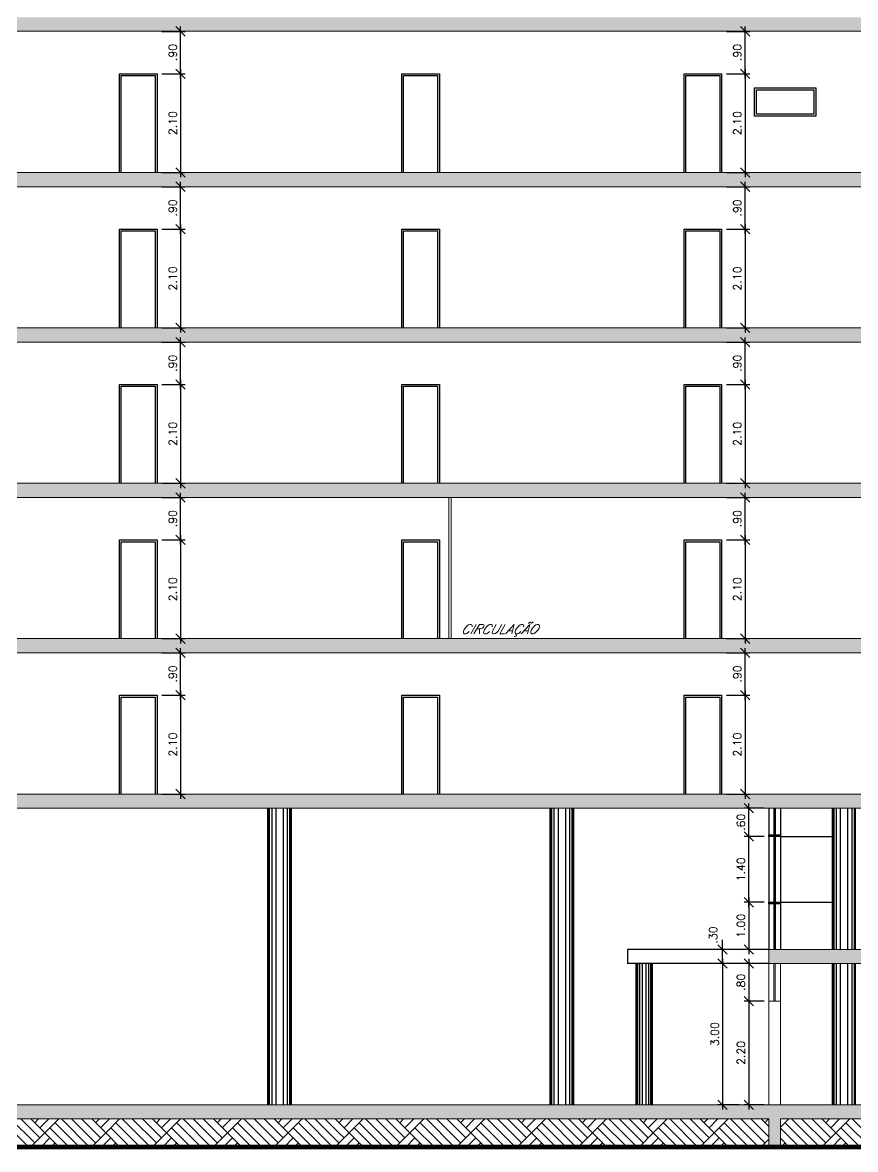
# Model space of a CAD drawing. Header units: millimetres. Extents: x 521 to 1055, y 261 to 520.
# Drawn here: x 813.57 to 831.27, y 472.3 to 496.23 of the extents above; entities that cross this region are included whole.
import ezdxf

# ---------------------------------------------------------------- set-up
doc = ezdxf.new("R2010")
doc.units = ezdxf.units.MM
doc.linetypes.add('CONTINU', pattern=[0])
doc.layers.add('0.1', color=8, linetype='Continuous', lineweight=13)
doc.styles.add('ROMANS', font='romans')
doc.styles.get("Standard").update_dxf_attribs({"font": 'romans.shx'})
doc.dimstyles.new('Fares Eng - 50', dxfattribs={"dimscale": 2, "dimtxt": 0.085, "dimasz": 0.1, "dimexe": 0.05, "dimexo": 0.05, "dimgap": 0.04, "dimtad": 1, "dimzin": 4, "dimdsep": 46, "dimtxsty": 'ROMANS', "dimblk1": 'OBLIQUE', "dimblk2": 'OBLIQUE', "dimsah": 1, "dimcen": 0.05, "dimdle": 0.05, "dimclrd": 8, "dimclre": 8, "dimclrt": 8, "dimaunit": 1, "dimadec": 0, "dimazin": 0, "dimtfac": 1, "dimtix": 1, "dimtmove": 2, "dimatfit": 0, "dimldrblk": 'OPEN90', "dimfxl": 1, "dimtolj": 1, "dimtzin": 0, "dimarcsym": 0})
pattern_1 = [(50, (0, 0), (0.273277003, -0.02390863), [0.028575, -0.314325]), (355, (0, 0), (-0.05286424, 0.286584964), [0.02286, -0.25146]), (100.451, (0.02277, -0.002), (0.22041375, 0.26267503), [0.024285, -0.267135]), (46.1842, (0, 0.0762), (0.40661856, -0.06306349), [0.0428625, -0.4714875]), (96.6356, (0.0339, 0.07094), (0.35610635, 0.37113833), [0.0364275, -0.4007025]), (351.184, (0, 0.0762), (0.3561069, 0.37113768), [0.03429, -0.37719]), (21, (0.0381, 0.05715), (0.22742232, -0.15339828), [0.028575, -0.314325]), (326, (0.0381, 0.05715), (0.09270304, 0.27628195), [0.02286, -0.25146]), (71.4514, (0.05705, 0.04437), (0.320124736, 0.12288429), [0.024285, -0.267135]), (37.5, (0, 0), (0.004632905, 0.126832558), [0, -0.248412, 0, -0.25527, 0, -0.2524125]), (7.5, (0, 0), (0.100229494, 0.150270862), [0, -0.145542, 0, -0.242697, 0, -0.0962025]), (327.5, (-0.08496, 0), (0.203385893, -0.008593116), [0, -0.09525, 0, -0.29718, 0, -0.394335]), (317.5, (-0.12306, 0), (0.222193772, 0.038139737), [0, -0.123825, 0, -0.197358, 0, -0.280035])]

# ---------------------------------------------------------------- blocks, each defined once
blk = doc.blocks.new('_OBLIQUE')
at = {"color": 0, "linetype": 'ByBlock'}
blk.add_line((-0.5, -0.5), (0.5, 0.5), dxfattribs=at)
blk = doc.blocks.new('*D2076')
at = {"layer": '0.1', "color": 8, "linetype": 'CONTINU', "lineweight": -2, "transparency": 16777216}
for p, q in [((816.528, 495.146), (817.026, 495.146)), ((816.926, 495.246), (816.926, 492.946)), ((816.528, 493.046), (817.026, 493.046))]:
    blk.add_line(p, q, dxfattribs=at)
at = {"layer": 'DEFPOINTS', "color": 0, "linetype": 'CONTINU', "lineweight": -2, "transparency": 16777216}
for p in [(816.428, 495.146), (816.428, 493.046), (816.926, 493.046)]:
    blk.add_point(p, dxfattribs=at)
at = {"layer": '0.1', "color": 8, "linetype": 'CONTINU', "lineweight": -2, "transparency": 16777216, "xscale": 0.2, "yscale": 0.2, "zscale": 0.2}
for p, rotation in [((816.926, 495.146), 90), ((816.926, 493.046), 270)]:
    blk.add_blockref('_OBLIQUE', p, dxfattribs=dict(at, rotation=rotation))
at = {"layer": '0.1', "color": 8, "linetype": 'CONTINU', "lineweight": -2, "transparency": 16777216, "insert": (816.761, 494.096), "char_height": 0.17, "attachment_point": 5, "rotation": 90, "style": 'ROMANS'}
blk.add_mtext('\\A1;2.10', dxfattribs=at)
blk = doc.blocks.new('_Open90')
at = {"color": 0, "linetype": 'ByBlock', "lineweight": -2}
for p, q in [((0, 0), (-1, 0)), ((-0.5, 0.5), (0, 0)), ((0, 0), (-0.5, -0.5))]:
    blk.add_line(p, q, dxfattribs=at)
blk = doc.blocks.new('*D2077')
at = {"layer": '0.1', "color": 8, "linetype": 'CONTINU', "lineweight": -2, "transparency": 16777216}
for p, q in [((816.528, 496.046), (817.026, 496.046)), ((816.926, 495.046), (816.926, 496.146)), ((816.528, 495.146), (817.026, 495.146))]:
    blk.add_line(p, q, dxfattribs=at)
at = {"layer": 'DEFPOINTS', "color": 0, "linetype": 'CONTINU', "lineweight": -2, "transparency": 16777216}
for p in [(816.428, 496.046), (816.926, 496.046), (816.428, 495.146)]:
    blk.add_point(p, dxfattribs=at)
at = {"layer": '0.1', "color": 8, "linetype": 'CONTINU', "lineweight": -2, "transparency": 16777216, "xscale": 0.2, "yscale": 0.2, "zscale": 0.2}
for p, rotation in [((816.926, 496.046), 90), ((816.926, 495.146), 270)]:
    blk.add_blockref('_OBLIQUE', p, dxfattribs=dict(at, rotation=rotation))
at = {"layer": '0.1', "color": 8, "linetype": 'CONTINU', "lineweight": -2, "transparency": 16777216, "insert": (816.761, 495.596), "char_height": 0.17, "attachment_point": 5, "rotation": 90, "style": 'ROMANS'}
blk.add_mtext('\\A1;.90', dxfattribs=at)
blk = doc.blocks.new('*D2078')
at = {"layer": '0.1', "color": 8, "linetype": 'CONTINU', "lineweight": -2, "transparency": 16777216}
for p, q in [((828.528, 495.146), (829.026, 495.146)), ((828.926, 495.246), (828.926, 492.946)), ((828.528, 493.046), (829.026, 493.046))]:
    blk.add_line(p, q, dxfattribs=at)
at = {"layer": 'DEFPOINTS', "color": 0, "linetype": 'CONTINU', "lineweight": -2, "transparency": 16777216}
for p in [(828.428, 495.146), (828.428, 493.046), (828.926, 493.046)]:
    blk.add_point(p, dxfattribs=at)
at = {"layer": '0.1', "color": 8, "linetype": 'CONTINU', "lineweight": -2, "transparency": 16777216, "xscale": 0.2, "yscale": 0.2, "zscale": 0.2}
for p, rotation in [((828.926, 495.146), 90), ((828.926, 493.046), 270)]:
    blk.add_blockref('_OBLIQUE', p, dxfattribs=dict(at, rotation=rotation))
at = {"layer": '0.1', "color": 8, "linetype": 'CONTINU', "lineweight": -2, "transparency": 16777216, "insert": (828.761, 494.096), "char_height": 0.17, "attachment_point": 5, "rotation": 90, "style": 'ROMANS'}
blk.add_mtext('\\A1;2.10', dxfattribs=at)
blk = doc.blocks.new('*D2079')
at = {"layer": '0.1', "color": 8, "linetype": 'CONTINU', "lineweight": -2, "transparency": 16777216}
for p, q in [((828.528, 496.046), (829.026, 496.046)), ((828.926, 495.046), (828.926, 496.146)), ((828.528, 495.146), (829.026, 495.146))]:
    blk.add_line(p, q, dxfattribs=at)
at = {"layer": 'DEFPOINTS', "color": 0, "linetype": 'CONTINU', "lineweight": -2, "transparency": 16777216}
for p in [(828.428, 496.046), (828.926, 496.046), (828.428, 495.146)]:
    blk.add_point(p, dxfattribs=at)
at = {"layer": '0.1', "color": 8, "linetype": 'CONTINU', "lineweight": -2, "transparency": 16777216, "xscale": 0.2, "yscale": 0.2, "zscale": 0.2}
for p, rotation in [((828.926, 496.046), 90), ((828.926, 495.146), 270)]:
    blk.add_blockref('_OBLIQUE', p, dxfattribs=dict(at, rotation=rotation))
at = {"layer": '0.1', "color": 8, "linetype": 'CONTINU', "lineweight": -2, "transparency": 16777216, "insert": (828.761, 495.596), "char_height": 0.17, "attachment_point": 5, "rotation": 90, "style": 'ROMANS'}
blk.add_mtext('\\A1;.90', dxfattribs=at)
blk = doc.blocks.new('*D2090')
at = {"layer": '0.1', "color": 8, "linetype": 'CONTINU', "lineweight": -2, "transparency": 16777216}
for p, q in [((816.926, 491.946), (816.926, 489.646)), ((816.528, 491.846), (817.026, 491.846)), ((816.528, 489.746), (817.026, 489.746))]:
    blk.add_line(p, q, dxfattribs=at)
at = {"layer": 'DEFPOINTS', "color": 0, "linetype": 'CONTINU', "lineweight": -2, "transparency": 16777216}
for p in [(816.428, 491.846), (816.428, 489.746), (816.926, 489.746)]:
    blk.add_point(p, dxfattribs=at)
at = {"layer": '0.1', "color": 8, "linetype": 'CONTINU', "lineweight": -2, "transparency": 16777216, "xscale": 0.2, "yscale": 0.2, "zscale": 0.2}
for p, rotation in [((816.926, 491.846), 90), ((816.926, 489.746), 270)]:
    blk.add_blockref('_OBLIQUE', p, dxfattribs=dict(at, rotation=rotation))
at = {"layer": '0.1', "color": 8, "linetype": 'CONTINU', "lineweight": -2, "transparency": 16777216, "insert": (816.761, 490.796), "char_height": 0.17, "attachment_point": 5, "rotation": 90, "style": 'ROMANS'}
blk.add_mtext('\\A1;2.10', dxfattribs=at)
blk = doc.blocks.new('*D2091')
at = {"layer": '0.1', "color": 8, "linetype": 'CONTINU', "lineweight": -2, "transparency": 16777216}
for p, q in [((816.528, 492.746), (817.026, 492.746)), ((816.926, 491.746), (816.926, 492.846)), ((816.528, 491.846), (817.026, 491.846))]:
    blk.add_line(p, q, dxfattribs=at)
at = {"layer": 'DEFPOINTS', "color": 0, "linetype": 'CONTINU', "lineweight": -2, "transparency": 16777216}
for p in [(816.428, 492.746), (816.926, 492.746), (816.428, 491.846)]:
    blk.add_point(p, dxfattribs=at)
at = {"layer": '0.1', "color": 8, "linetype": 'CONTINU', "lineweight": -2, "transparency": 16777216, "xscale": 0.2, "yscale": 0.2, "zscale": 0.2}
for p, rotation in [((816.926, 492.746), 90), ((816.926, 491.846), 270)]:
    blk.add_blockref('_OBLIQUE', p, dxfattribs=dict(at, rotation=rotation))
at = {"layer": '0.1', "color": 8, "linetype": 'CONTINU', "lineweight": -2, "transparency": 16777216, "insert": (816.761, 492.296), "char_height": 0.17, "attachment_point": 5, "rotation": 90, "style": 'ROMANS'}
blk.add_mtext('\\A1;.90', dxfattribs=at)
blk = doc.blocks.new('*D2092')
at = {"layer": '0.1', "color": 8, "linetype": 'CONTINU', "lineweight": -2, "transparency": 16777216}
for p, q in [((828.926, 491.946), (828.926, 489.646)), ((828.528, 491.846), (829.026, 491.846)), ((828.528, 489.746), (829.026, 489.746))]:
    blk.add_line(p, q, dxfattribs=at)
at = {"layer": 'DEFPOINTS', "color": 0, "linetype": 'CONTINU', "lineweight": -2, "transparency": 16777216}
for p in [(828.428, 491.846), (828.428, 489.746), (828.926, 489.746)]:
    blk.add_point(p, dxfattribs=at)
at = {"layer": '0.1', "color": 8, "linetype": 'CONTINU', "lineweight": -2, "transparency": 16777216, "xscale": 0.2, "yscale": 0.2, "zscale": 0.2}
for p, rotation in [((828.926, 491.846), 90), ((828.926, 489.746), 270)]:
    blk.add_blockref('_OBLIQUE', p, dxfattribs=dict(at, rotation=rotation))
at = {"layer": '0.1', "color": 8, "linetype": 'CONTINU', "lineweight": -2, "transparency": 16777216, "insert": (828.761, 490.796), "char_height": 0.17, "attachment_point": 5, "rotation": 90, "style": 'ROMANS'}
blk.add_mtext('\\A1;2.10', dxfattribs=at)
blk = doc.blocks.new('*D2093')
at = {"layer": '0.1', "color": 8, "linetype": 'CONTINU', "lineweight": -2, "transparency": 16777216}
for p, q in [((828.528, 492.746), (829.026, 492.746)), ((828.926, 491.746), (828.926, 492.846)), ((828.528, 491.846), (829.026, 491.846))]:
    blk.add_line(p, q, dxfattribs=at)
at = {"layer": 'DEFPOINTS', "color": 0, "linetype": 'CONTINU', "lineweight": -2, "transparency": 16777216}
for p in [(828.428, 492.746), (828.926, 492.746), (828.428, 491.846)]:
    blk.add_point(p, dxfattribs=at)
at = {"layer": '0.1', "color": 8, "linetype": 'CONTINU', "lineweight": -2, "transparency": 16777216, "xscale": 0.2, "yscale": 0.2, "zscale": 0.2}
for p, rotation in [((828.926, 492.746), 90), ((828.926, 491.846), 270)]:
    blk.add_blockref('_OBLIQUE', p, dxfattribs=dict(at, rotation=rotation))
at = {"layer": '0.1', "color": 8, "linetype": 'CONTINU', "lineweight": -2, "transparency": 16777216, "insert": (828.761, 492.296), "char_height": 0.17, "attachment_point": 5, "rotation": 90, "style": 'ROMANS'}
blk.add_mtext('\\A1;.90', dxfattribs=at)
blk = doc.blocks.new('*D2104')
at = {"layer": '0.1', "color": 8, "linetype": 'CONTINU', "lineweight": -2, "transparency": 16777216}
for p, q in [((816.926, 488.646), (816.926, 486.346)), ((816.528, 488.546), (817.026, 488.546)), ((816.528, 486.446), (817.026, 486.446))]:
    blk.add_line(p, q, dxfattribs=at)
at = {"layer": 'DEFPOINTS', "color": 0, "linetype": 'CONTINU', "lineweight": -2, "transparency": 16777216}
for p in [(816.428, 488.546), (816.428, 486.446), (816.926, 486.446)]:
    blk.add_point(p, dxfattribs=at)
at = {"layer": '0.1', "color": 8, "linetype": 'CONTINU', "lineweight": -2, "transparency": 16777216, "xscale": 0.2, "yscale": 0.2, "zscale": 0.2}
for p, rotation in [((816.926, 488.546), 90), ((816.926, 486.446), 270)]:
    blk.add_blockref('_OBLIQUE', p, dxfattribs=dict(at, rotation=rotation))
at = {"layer": '0.1', "color": 8, "linetype": 'CONTINU', "lineweight": -2, "transparency": 16777216, "insert": (816.761, 487.496), "char_height": 0.17, "attachment_point": 5, "rotation": 90, "style": 'ROMANS'}
blk.add_mtext('\\A1;2.10', dxfattribs=at)
blk = doc.blocks.new('*D2105')
at = {"layer": '0.1', "color": 8, "linetype": 'CONTINU', "lineweight": -2, "transparency": 16777216}
for p, q in [((816.926, 488.446), (816.926, 489.546)), ((816.528, 489.446), (817.026, 489.446)), ((816.528, 488.546), (817.026, 488.546))]:
    blk.add_line(p, q, dxfattribs=at)
at = {"layer": 'DEFPOINTS', "color": 0, "linetype": 'CONTINU', "lineweight": -2, "transparency": 16777216}
for p in [(816.428, 489.446), (816.926, 489.446), (816.428, 488.546)]:
    blk.add_point(p, dxfattribs=at)
at = {"layer": '0.1', "color": 8, "linetype": 'CONTINU', "lineweight": -2, "transparency": 16777216, "xscale": 0.2, "yscale": 0.2, "zscale": 0.2}
for p, rotation in [((816.926, 489.446), 90), ((816.926, 488.546), 270)]:
    blk.add_blockref('_OBLIQUE', p, dxfattribs=dict(at, rotation=rotation))
at = {"layer": '0.1', "color": 8, "linetype": 'CONTINU', "lineweight": -2, "transparency": 16777216, "insert": (816.761, 488.996), "char_height": 0.17, "attachment_point": 5, "rotation": 90, "style": 'ROMANS'}
blk.add_mtext('\\A1;.90', dxfattribs=at)
blk = doc.blocks.new('*D2106')
at = {"layer": '0.1', "color": 8, "linetype": 'CONTINU', "lineweight": -2, "transparency": 16777216}
for p, q in [((828.926, 488.646), (828.926, 486.346)), ((828.528, 488.546), (829.026, 488.546)), ((828.528, 486.446), (829.026, 486.446))]:
    blk.add_line(p, q, dxfattribs=at)
at = {"layer": 'DEFPOINTS', "color": 0, "linetype": 'CONTINU', "lineweight": -2, "transparency": 16777216}
for p in [(828.428, 488.546), (828.428, 486.446), (828.926, 486.446)]:
    blk.add_point(p, dxfattribs=at)
at = {"layer": '0.1', "color": 8, "linetype": 'CONTINU', "lineweight": -2, "transparency": 16777216, "xscale": 0.2, "yscale": 0.2, "zscale": 0.2}
for p, rotation in [((828.926, 488.546), 90), ((828.926, 486.446), 270)]:
    blk.add_blockref('_OBLIQUE', p, dxfattribs=dict(at, rotation=rotation))
at = {"layer": '0.1', "color": 8, "linetype": 'CONTINU', "lineweight": -2, "transparency": 16777216, "insert": (828.761, 487.496), "char_height": 0.17, "attachment_point": 5, "rotation": 90, "style": 'ROMANS'}
blk.add_mtext('\\A1;2.10', dxfattribs=at)
blk = doc.blocks.new('*D2107')
at = {"layer": '0.1', "color": 8, "linetype": 'CONTINU', "lineweight": -2, "transparency": 16777216}
for p, q in [((828.926, 488.446), (828.926, 489.546)), ((828.528, 489.446), (829.026, 489.446)), ((828.528, 488.546), (829.026, 488.546))]:
    blk.add_line(p, q, dxfattribs=at)
at = {"layer": 'DEFPOINTS', "color": 0, "linetype": 'CONTINU', "lineweight": -2, "transparency": 16777216}
for p in [(828.428, 489.446), (828.926, 489.446), (828.428, 488.546)]:
    blk.add_point(p, dxfattribs=at)
at = {"layer": '0.1', "color": 8, "linetype": 'CONTINU', "lineweight": -2, "transparency": 16777216, "xscale": 0.2, "yscale": 0.2, "zscale": 0.2}
for p, rotation in [((828.926, 489.446), 90), ((828.926, 488.546), 270)]:
    blk.add_blockref('_OBLIQUE', p, dxfattribs=dict(at, rotation=rotation))
at = {"layer": '0.1', "color": 8, "linetype": 'CONTINU', "lineweight": -2, "transparency": 16777216, "insert": (828.761, 488.996), "char_height": 0.17, "attachment_point": 5, "rotation": 90, "style": 'ROMANS'}
blk.add_mtext('\\A1;.90', dxfattribs=at)
blk = doc.blocks.new('*D2118')
at = {"layer": '0.1', "color": 8, "linetype": 'CONTINU', "lineweight": -2, "transparency": 16777216}
for p, q in [((816.528, 485.246), (817.026, 485.246)), ((816.926, 485.346), (816.926, 483.046)), ((816.528, 483.146), (817.026, 483.146))]:
    blk.add_line(p, q, dxfattribs=at)
at = {"layer": 'DEFPOINTS', "color": 0, "linetype": 'CONTINU', "lineweight": -2, "transparency": 16777216}
for p in [(816.428, 485.246), (816.428, 483.146), (816.926, 483.146)]:
    blk.add_point(p, dxfattribs=at)
at = {"layer": '0.1', "color": 8, "linetype": 'CONTINU', "lineweight": -2, "transparency": 16777216, "xscale": 0.2, "yscale": 0.2, "zscale": 0.2}
for p, rotation in [((816.926, 485.246), 90), ((816.926, 483.146), 270)]:
    blk.add_blockref('_OBLIQUE', p, dxfattribs=dict(at, rotation=rotation))
at = {"layer": '0.1', "color": 8, "linetype": 'CONTINU', "lineweight": -2, "transparency": 16777216, "insert": (816.761, 484.196), "char_height": 0.17, "attachment_point": 5, "rotation": 90, "style": 'ROMANS'}
blk.add_mtext('\\A1;2.10', dxfattribs=at)
blk = doc.blocks.new('*D2119')
at = {"layer": '0.1', "color": 8, "linetype": 'CONTINU', "lineweight": -2, "transparency": 16777216}
for p, q in [((816.926, 485.146), (816.926, 486.246)), ((816.528, 486.146), (817.026, 486.146)), ((816.528, 485.246), (817.026, 485.246))]:
    blk.add_line(p, q, dxfattribs=at)
at = {"layer": 'DEFPOINTS', "color": 0, "linetype": 'CONTINU', "lineweight": -2, "transparency": 16777216}
for p in [(816.428, 486.146), (816.926, 486.146), (816.428, 485.246)]:
    blk.add_point(p, dxfattribs=at)
at = {"layer": '0.1', "color": 8, "linetype": 'CONTINU', "lineweight": -2, "transparency": 16777216, "xscale": 0.2, "yscale": 0.2, "zscale": 0.2}
for p, rotation in [((816.926, 486.146), 90), ((816.926, 485.246), 270)]:
    blk.add_blockref('_OBLIQUE', p, dxfattribs=dict(at, rotation=rotation))
at = {"layer": '0.1', "color": 8, "linetype": 'CONTINU', "lineweight": -2, "transparency": 16777216, "insert": (816.761, 485.696), "char_height": 0.17, "attachment_point": 5, "rotation": 90, "style": 'ROMANS'}
blk.add_mtext('\\A1;.90', dxfattribs=at)
blk = doc.blocks.new('*D2120')
at = {"layer": '0.1', "color": 8, "linetype": 'CONTINU', "lineweight": -2, "transparency": 16777216}
for p, q in [((828.528, 485.246), (829.026, 485.246)), ((828.926, 485.346), (828.926, 483.046)), ((828.528, 483.146), (829.026, 483.146))]:
    blk.add_line(p, q, dxfattribs=at)
at = {"layer": 'DEFPOINTS', "color": 0, "linetype": 'CONTINU', "lineweight": -2, "transparency": 16777216}
for p in [(828.428, 485.246), (828.428, 483.146), (828.926, 483.146)]:
    blk.add_point(p, dxfattribs=at)
at = {"layer": '0.1', "color": 8, "linetype": 'CONTINU', "lineweight": -2, "transparency": 16777216, "xscale": 0.2, "yscale": 0.2, "zscale": 0.2}
for p, rotation in [((828.926, 485.246), 90), ((828.926, 483.146), 270)]:
    blk.add_blockref('_OBLIQUE', p, dxfattribs=dict(at, rotation=rotation))
at = {"layer": '0.1', "color": 8, "linetype": 'CONTINU', "lineweight": -2, "transparency": 16777216, "insert": (828.761, 484.196), "char_height": 0.17, "attachment_point": 5, "rotation": 90, "style": 'ROMANS'}
blk.add_mtext('\\A1;2.10', dxfattribs=at)
blk = doc.blocks.new('*D2121')
at = {"layer": '0.1', "color": 8, "linetype": 'CONTINU', "lineweight": -2, "transparency": 16777216}
for p, q in [((828.926, 485.146), (828.926, 486.246)), ((828.528, 486.146), (829.026, 486.146)), ((828.528, 485.246), (829.026, 485.246))]:
    blk.add_line(p, q, dxfattribs=at)
at = {"layer": 'DEFPOINTS', "color": 0, "linetype": 'CONTINU', "lineweight": -2, "transparency": 16777216}
for p in [(828.428, 486.146), (828.926, 486.146), (828.428, 485.246)]:
    blk.add_point(p, dxfattribs=at)
at = {"layer": '0.1', "color": 8, "linetype": 'CONTINU', "lineweight": -2, "transparency": 16777216, "xscale": 0.2, "yscale": 0.2, "zscale": 0.2}
for p, rotation in [((828.926, 486.146), 90), ((828.926, 485.246), 270)]:
    blk.add_blockref('_OBLIQUE', p, dxfattribs=dict(at, rotation=rotation))
at = {"layer": '0.1', "color": 8, "linetype": 'CONTINU', "lineweight": -2, "transparency": 16777216, "insert": (828.761, 485.696), "char_height": 0.17, "attachment_point": 5, "rotation": 90, "style": 'ROMANS'}
blk.add_mtext('\\A1;.90', dxfattribs=at)
blk = doc.blocks.new('*D2132')
at = {"layer": '0.1', "color": 8, "linetype": 'CONTINU', "lineweight": -2, "transparency": 16777216}
for p, q in [((816.528, 481.946), (817.026, 481.946)), ((816.926, 482.046), (816.926, 479.746)), ((816.528, 479.846), (817.026, 479.846))]:
    blk.add_line(p, q, dxfattribs=at)
at = {"layer": 'DEFPOINTS', "color": 0, "linetype": 'CONTINU', "lineweight": -2, "transparency": 16777216}
for p in [(816.428, 481.946), (816.428, 479.846), (816.926, 479.846)]:
    blk.add_point(p, dxfattribs=at)
at = {"layer": '0.1', "color": 8, "linetype": 'CONTINU', "lineweight": -2, "transparency": 16777216, "xscale": 0.2, "yscale": 0.2, "zscale": 0.2}
for p, rotation in [((816.926, 481.946), 90), ((816.926, 479.846), 270)]:
    blk.add_blockref('_OBLIQUE', p, dxfattribs=dict(at, rotation=rotation))
at = {"layer": '0.1', "color": 8, "linetype": 'CONTINU', "lineweight": -2, "transparency": 16777216, "insert": (816.761, 480.896), "char_height": 0.17, "attachment_point": 5, "rotation": 90, "style": 'ROMANS'}
blk.add_mtext('\\A1;2.10', dxfattribs=at)
blk = doc.blocks.new('*D2133')
at = {"layer": '0.1', "color": 8, "linetype": 'CONTINU', "lineweight": -2, "transparency": 16777216}
for p, q in [((816.528, 482.846), (817.026, 482.846)), ((816.926, 481.846), (816.926, 482.946)), ((816.528, 481.946), (817.026, 481.946))]:
    blk.add_line(p, q, dxfattribs=at)
at = {"layer": 'DEFPOINTS', "color": 0, "linetype": 'CONTINU', "lineweight": -2, "transparency": 16777216}
for p in [(816.428, 482.846), (816.926, 482.846), (816.428, 481.946)]:
    blk.add_point(p, dxfattribs=at)
at = {"layer": '0.1', "color": 8, "linetype": 'CONTINU', "lineweight": -2, "transparency": 16777216, "xscale": 0.2, "yscale": 0.2, "zscale": 0.2}
for p, rotation in [((816.926, 482.846), 90), ((816.926, 481.946), 270)]:
    blk.add_blockref('_OBLIQUE', p, dxfattribs=dict(at, rotation=rotation))
at = {"layer": '0.1', "color": 8, "linetype": 'CONTINU', "lineweight": -2, "transparency": 16777216, "insert": (816.761, 482.396), "char_height": 0.17, "attachment_point": 5, "rotation": 90, "style": 'ROMANS'}
blk.add_mtext('\\A1;.90', dxfattribs=at)
blk = doc.blocks.new('*D2134')
at = {"layer": '0.1', "color": 8, "linetype": 'CONTINU', "lineweight": -2, "transparency": 16777216}
for p, q in [((828.528, 481.946), (829.026, 481.946)), ((828.926, 482.046), (828.926, 479.746)), ((828.528, 479.846), (829.026, 479.846))]:
    blk.add_line(p, q, dxfattribs=at)
at = {"layer": 'DEFPOINTS', "color": 0, "linetype": 'CONTINU', "lineweight": -2, "transparency": 16777216}
for p in [(828.428, 481.946), (828.428, 479.846), (828.926, 479.846)]:
    blk.add_point(p, dxfattribs=at)
at = {"layer": '0.1', "color": 8, "linetype": 'CONTINU', "lineweight": -2, "transparency": 16777216, "xscale": 0.2, "yscale": 0.2, "zscale": 0.2}
for p, rotation in [((828.926, 481.946), 90), ((828.926, 479.846), 270)]:
    blk.add_blockref('_OBLIQUE', p, dxfattribs=dict(at, rotation=rotation))
at = {"layer": '0.1', "color": 8, "linetype": 'CONTINU', "lineweight": -2, "transparency": 16777216, "insert": (828.761, 480.896), "char_height": 0.17, "attachment_point": 5, "rotation": 90, "style": 'ROMANS'}
blk.add_mtext('\\A1;2.10', dxfattribs=at)
blk = doc.blocks.new('*D2135')
at = {"layer": '0.1', "color": 8, "linetype": 'CONTINU', "lineweight": -2, "transparency": 16777216}
for p, q in [((828.528, 482.846), (829.026, 482.846)), ((828.926, 481.846), (828.926, 482.946)), ((828.528, 481.946), (829.026, 481.946))]:
    blk.add_line(p, q, dxfattribs=at)
at = {"layer": 'DEFPOINTS', "color": 0, "linetype": 'CONTINU', "lineweight": -2, "transparency": 16777216}
for p in [(828.428, 482.846), (828.926, 482.846), (828.428, 481.946)]:
    blk.add_point(p, dxfattribs=at)
at = {"layer": '0.1', "color": 8, "linetype": 'CONTINU', "lineweight": -2, "transparency": 16777216, "xscale": 0.2, "yscale": 0.2, "zscale": 0.2}
for p, rotation in [((828.926, 482.846), 90), ((828.926, 481.946), 270)]:
    blk.add_blockref('_OBLIQUE', p, dxfattribs=dict(at, rotation=rotation))
at = {"layer": '0.1', "color": 8, "linetype": 'CONTINU', "lineweight": -2, "transparency": 16777216, "insert": (828.761, 482.396), "char_height": 0.17, "attachment_point": 5, "rotation": 90, "style": 'ROMANS'}
blk.add_mtext('\\A1;.90', dxfattribs=at)
blk = doc.blocks.new('*D2205')
at = {"layer": '0.1', "color": 8, "linetype": 'CONTINU', "lineweight": -2, "transparency": 16777216}
for p, q in [((829.003, 476.346), (829.003, 475.346)), ((829.328, 476.246), (828.903, 476.246)), ((829.328, 475.446), (828.903, 475.446))]:
    blk.add_line(p, q, dxfattribs=at)
at = {"layer": 'DEFPOINTS', "color": 0, "linetype": 'CONTINU', "lineweight": -2, "transparency": 16777216}
for p in [(829.428, 476.246), (829.003, 475.446), (829.428, 475.446)]:
    blk.add_point(p, dxfattribs=at)
at = {"layer": '0.1', "color": 8, "linetype": 'CONTINU', "lineweight": -2, "transparency": 16777216, "xscale": 0.2, "yscale": 0.2, "zscale": 0.2}
for p, rotation in [((829.003, 476.246), 90), ((829.003, 475.446), 270)]:
    blk.add_blockref('_OBLIQUE', p, dxfattribs=dict(at, rotation=rotation))
at = {"layer": '0.1', "color": 8, "linetype": 'CONTINU', "lineweight": -2, "transparency": 16777216, "insert": (828.838, 475.846), "char_height": 0.17, "attachment_point": 5, "rotation": 90, "style": 'ROMANS'}
blk.add_mtext('\\A1;.80', dxfattribs=at)
blk = doc.blocks.new('*D2206')
at = {"layer": '0.1', "color": 8, "linetype": 'CONTINU', "lineweight": -2, "transparency": 16777216}
for p, q in [((829.328, 475.446), (828.903, 475.446)), ((829.003, 475.546), (829.003, 473.146)), ((829.328, 473.246), (828.903, 473.246))]:
    blk.add_line(p, q, dxfattribs=at)
at = {"layer": 'DEFPOINTS', "color": 0, "linetype": 'CONTINU', "lineweight": -2, "transparency": 16777216}
for p in [(829.428, 475.446), (829.003, 473.246), (829.428, 473.246)]:
    blk.add_point(p, dxfattribs=at)
at = {"layer": '0.1', "color": 8, "linetype": 'CONTINU', "lineweight": -2, "transparency": 16777216, "xscale": 0.2, "yscale": 0.2, "zscale": 0.2}
for p, rotation in [((829.003, 475.446), 90), ((829.003, 473.246), 270)]:
    blk.add_blockref('_OBLIQUE', p, dxfattribs=dict(at, rotation=rotation))
at = {"layer": '0.1', "color": 8, "linetype": 'CONTINU', "lineweight": -2, "transparency": 16777216, "insert": (828.838, 474.346), "char_height": 0.17, "attachment_point": 5, "rotation": 90, "style": 'ROMANS'}
blk.add_mtext('\\A1;2.20', dxfattribs=at)
blk = doc.blocks.new('*D2207')
at = {"layer": '0.1', "color": 8, "linetype": 'CONTINU', "lineweight": -2, "transparency": 16777216}
for p, q in [((828.446, 476.346), (828.446, 473.146)), ((828.803, 476.246), (828.346, 476.246)), ((828.803, 473.246), (828.346, 473.246))]:
    blk.add_line(p, q, dxfattribs=at)
at = {"layer": 'DEFPOINTS', "color": 0, "linetype": 'CONTINU', "lineweight": -2, "transparency": 16777216}
for p in [(828.903, 476.246), (828.446, 473.246), (828.903, 473.246)]:
    blk.add_point(p, dxfattribs=at)
at = {"layer": '0.1', "color": 8, "linetype": 'CONTINU', "lineweight": -2, "transparency": 16777216, "xscale": 0.2, "yscale": 0.2, "zscale": 0.2}
for p, rotation in [((828.446, 476.246), 90), ((828.446, 473.246), 270)]:
    blk.add_blockref('_OBLIQUE', p, dxfattribs=dict(at, rotation=rotation))
at = {"layer": '0.1', "color": 8, "linetype": 'CONTINU', "lineweight": -2, "transparency": 16777216, "insert": (828.281, 474.746), "char_height": 0.17, "attachment_point": 5, "rotation": 90, "style": 'ROMANS'}
blk.add_mtext('\\A1;3.00', dxfattribs=at)
blk = doc.blocks.new('*D2208')
at = {"layer": '0.1', "color": 8, "linetype": 'CONTINU', "lineweight": -2, "transparency": 16777216}
for p, q in [((828.446, 476.546), (828.446, 476.746)), ((828.703, 476.546), (828.346, 476.546)), ((828.446, 476.246), (828.446, 476.546)), ((828.703, 476.246), (828.346, 476.246)), ((828.446, 476.246), (828.446, 476.046))]:
    blk.add_line(p, q, dxfattribs=at)
at = {"layer": 'DEFPOINTS', "color": 0, "linetype": 'CONTINU', "lineweight": -2, "transparency": 16777216}
for p in [(828.446, 476.546), (828.803, 476.546), (828.803, 476.246)]:
    blk.add_point(p, dxfattribs=at)
at = {"layer": '0.1', "color": 8, "linetype": 'CONTINU', "lineweight": -2, "transparency": 16777216, "xscale": 0.2, "yscale": 0.2, "zscale": 0.2}
for p, rotation in [((828.446, 476.546), 270), ((828.446, 476.246), 90)]:
    blk.add_blockref('_OBLIQUE', p, dxfattribs=dict(at, rotation=rotation))
at = {"layer": '0.1', "color": 8, "linetype": 'CONTINU', "lineweight": -2, "transparency": 16777216, "insert": (828.246, 476.853), "char_height": 0.17, "attachment_point": 5, "rotation": 90, "style": 'ROMANS'}
blk.add_mtext('\\A1;.30', dxfattribs=at)
blk = doc.blocks.new('*D2209')
at = {"layer": '0.1', "color": 8, "linetype": 'CONTINU', "lineweight": -2, "transparency": 16777216}
for p, q in [((829.328, 477.546), (828.903, 477.546)), ((829.003, 477.646), (829.003, 476.446)), ((829.328, 476.546), (828.903, 476.546))]:
    blk.add_line(p, q, dxfattribs=at)
at = {"layer": 'DEFPOINTS', "color": 0, "linetype": 'CONTINU', "lineweight": -2, "transparency": 16777216}
for p in [(829.428, 477.546), (829.003, 476.546), (829.428, 476.546)]:
    blk.add_point(p, dxfattribs=at)
at = {"layer": '0.1', "color": 8, "linetype": 'CONTINU', "lineweight": -2, "transparency": 16777216, "xscale": 0.2, "yscale": 0.2, "zscale": 0.2}
for p, rotation in [((829.003, 477.546), 90), ((829.003, 476.546), 270)]:
    blk.add_blockref('_OBLIQUE', p, dxfattribs=dict(at, rotation=rotation))
at = {"layer": '0.1', "color": 8, "linetype": 'CONTINU', "lineweight": -2, "transparency": 16777216, "insert": (828.838, 477.046), "char_height": 0.17, "attachment_point": 5, "rotation": 90, "style": 'ROMANS'}
blk.add_mtext('\\A1;1.00', dxfattribs=at)
blk = doc.blocks.new('*D2210')
at = {"layer": '0.1', "color": 8, "linetype": 'CONTINU', "lineweight": -2, "transparency": 16777216}
for p, q in [((829.003, 477.446), (829.003, 479.046)), ((829.328, 478.946), (828.903, 478.946)), ((829.328, 477.546), (828.903, 477.546))]:
    blk.add_line(p, q, dxfattribs=at)
at = {"layer": 'DEFPOINTS', "color": 0, "linetype": 'CONTINU', "lineweight": -2, "transparency": 16777216}
for p in [(829.003, 478.946), (829.428, 478.946), (829.428, 477.546)]:
    blk.add_point(p, dxfattribs=at)
at = {"layer": '0.1', "color": 8, "linetype": 'CONTINU', "lineweight": -2, "transparency": 16777216, "xscale": 0.2, "yscale": 0.2, "zscale": 0.2}
for p, rotation in [((829.003, 478.946), 90), ((829.003, 477.546), 270)]:
    blk.add_blockref('_OBLIQUE', p, dxfattribs=dict(at, rotation=rotation))
at = {"layer": '0.1', "color": 8, "linetype": 'CONTINU', "lineweight": -2, "transparency": 16777216, "insert": (828.838, 478.246), "char_height": 0.17, "attachment_point": 5, "rotation": 90, "style": 'ROMANS'}
blk.add_mtext('\\A1;1.40', dxfattribs=at)
blk = doc.blocks.new('*D2211')
at = {"layer": '0.1', "color": 8, "linetype": 'CONTINU', "lineweight": -2, "transparency": 16777216}
for p, q in [((829.328, 479.546), (828.903, 479.546)), ((829.003, 478.846), (829.003, 479.646)), ((829.328, 478.946), (828.903, 478.946))]:
    blk.add_line(p, q, dxfattribs=at)
at = {"layer": 'DEFPOINTS', "color": 0, "linetype": 'CONTINU', "lineweight": -2, "transparency": 16777216}
for p in [(829.003, 479.546), (829.428, 479.546), (829.428, 478.946)]:
    blk.add_point(p, dxfattribs=at)
at = {"layer": '0.1', "color": 8, "linetype": 'CONTINU', "lineweight": -2, "transparency": 16777216, "xscale": 0.2, "yscale": 0.2, "zscale": 0.2}
for p, rotation in [((829.003, 479.546), 90), ((829.003, 478.946), 270)]:
    blk.add_blockref('_OBLIQUE', p, dxfattribs=dict(at, rotation=rotation))
at = {"layer": '0.1', "color": 8, "linetype": 'CONTINU', "lineweight": -2, "transparency": 16777216, "insert": (828.838, 479.246), "char_height": 0.17, "attachment_point": 5, "rotation": 90, "style": 'ROMANS'}
blk.add_mtext('\\A1;.60', dxfattribs=at)

msp = doc.modelspace()

# ---------------------------------------------------------------- hatches: boundary and pattern name
at = {"layer": '0.1', "linetype": 'CONTINU', "lineweight": -2}
h = msp.add_hatch(dxfattribs=at)
h.set_pattern_fill('AR-CONC', color=8, scale=0.0015, style=0, double=1)
h.set_pattern_definition(pattern_1)
h.paths.add_polyline_path([(820.29783, 506.24621), (810.40733, 506.24621), (810.40733, 505.94621), (820.29783, 505.94621)])
h.paths.add_polyline_path([(820.29783, 502.94621), (810.40733, 502.94621), (810.40733, 502.64621), (820.29783, 502.64621)])
h.paths.add_polyline_path([(820.29783, 499.64621), (810.40733, 499.64621), (810.40733, 499.34621), (820.29783, 499.34621)])
h.paths.add_polyline_path([(820.29783, 496.34621), (810.40733, 496.34621), (810.40733, 496.04621), (820.29783, 496.04621)])
h = msp.add_hatch(dxfattribs=at)
h.set_pattern_fill('AR-CONC', color=8, scale=0.0015, style=0, double=1)
h.set_pattern_definition(pattern_1)
h.paths.add_polyline_path([(831.99004, 496.34621), (820.29783, 496.34621), (820.29783, 496.04621), (831.99004, 496.04621)])
h.paths.add_polyline_path([(831.99004, 493.04621), (820.29783, 493.04621), (820.29783, 492.74621), (831.99004, 492.74621)])
h.paths.add_polyline_path([(831.99004, 489.74621), (820.29783, 489.74621), (820.29783, 489.44621), (831.99004, 489.44621)])
h.paths.add_polyline_path([(831.99004, 486.44621), (820.29783, 486.44621), (820.29783, 486.14621), (831.99004, 486.14621)])
h = msp.add_hatch(dxfattribs=at)
h.set_pattern_fill('AR-CONC', color=8, scale=0.0015, style=0, double=1)
h.set_pattern_definition(pattern_1)
h.paths.add_polyline_path([(820.29783, 493.04621), (810.40733, 493.04621), (810.40733, 492.74621), (820.29783, 492.74621)])
h.paths.add_polyline_path([(820.29783, 489.74621), (810.40733, 489.74621), (810.40733, 489.44621), (820.29783, 489.44621)])
h.paths.add_polyline_path([(820.29783, 486.44621), (810.40733, 486.44621), (810.40733, 486.14621), (820.29783, 486.14621)])
h.paths.add_polyline_path([(820.29783, 483.14621), (810.40733, 483.14621), (810.40733, 482.84621), (820.29783, 482.84621)])
h = msp.add_hatch(dxfattribs=at)
h.set_pattern_fill('AR-CONC', color=8, scale=0.0015, style=0, double=1)
h.set_pattern_definition(pattern_1)
h.paths.add_polyline_path([(831.99004, 483.14621), (820.29783, 483.14621), (820.29783, 482.84621), (831.99004, 482.84621)])
h.paths.add_polyline_path([(831.99004, 479.84621), (820.29783, 479.84621), (820.29783, 479.54621), (831.99004, 479.54621)])
h.paths.add_polyline_path([(831.99004, 476.54621), (829.42774, 476.54621), (829.42774, 476.24621), (831.99004, 476.24621)])
h.paths.add_polyline_path([(831.99004, 473.24621), (820.29783, 473.24621), (820.29783, 472.94621), (829.42774, 472.94621), (829.42774, 472.34621), (829.67774, 472.34621), (829.67774, 472.94621), (831.99004, 472.94621)])
h = msp.add_hatch(dxfattribs=at)
h.set_pattern_fill('AR-CONC', color=8, scale=0.0015, style=0, double=1)
h.set_pattern_definition(pattern_1)
h.paths.add_polyline_path([(820.29783, 479.84621), (810.40733, 479.84621), (810.40733, 479.54621), (820.29783, 479.54621)])
h.paths.add_polyline_path([(820.29783, 473.24621), (810.40733, 473.24621), (810.40733, 472.94621), (820.29783, 472.94621)])
h = msp.add_hatch(dxfattribs=at)
h.set_pattern_fill('AR-PARQ1', color=8, scale=0.003, angle=45, style=0, double=1)
h.paths.add_polyline_path([(796.57774, 472.94621), (796.57774, 472.34621), (799.07774, 472.34621), (799.07774, 472.94621)])
h.paths.add_polyline_path([(799.22774, 472.94621), (799.22774, 472.34621), (801.42774, 472.34621), (801.42774, 472.94621)])
h.paths.add_polyline_path([(801.67774, 472.94621), (801.67774, 472.34621), (806.67774, 472.34621), (806.67774, 472.94621)])
h.paths.add_polyline_path([(806.92774, 472.94621), (806.92774, 472.34621), (810.40733, 472.34621), (810.40733, 472.94621)])
h.paths.add_polyline_path([(810.40733, 472.94621), (810.40733, 472.34621), (820.29783, 472.34621), (820.29783, 472.94621)])
h = msp.add_hatch(dxfattribs=at)
h.set_pattern_fill('AR-PARQ1', color=8, scale=0.003, angle=45, style=0, double=1)
h.paths.add_polyline_path([(820.29783, 472.94621), (820.29783, 472.34621), (829.42774, 472.34621), (829.42774, 472.94621)])
h.paths.add_polyline_path([(831.99004, 472.34621), (831.99004, 472.94621), (829.67774, 472.94621), (829.67774, 472.34621)])
h.paths.add_polyline_path([(844.17774, 472.34621), (844.17774, 472.94621), (831.99004, 472.94621), (831.99004, 472.34621)])

# ---------------------------------------------------------------- linework, layer by layer
at = {"layer": '0.1', "color": 7}
for p, q in [((802.52774, 496.04621), (847.52774, 496.04621)), ((802.52774, 493.04621), (847.52774, 493.04621)), ((802.52774, 492.74621), (847.52774, 492.74621)), ((802.52774, 489.74621), (847.52774, 489.74621)), ((802.52774, 489.44621), (847.52774, 489.44621)), ((802.52774, 486.44621), (847.52774, 486.44621)), ((802.52774, 486.14621), (847.52774, 486.14621)), ((802.52774, 483.14621), (847.52774, 483.14621)), ((802.52774, 482.84621), (847.52774, 482.84621)), ((800.02774, 479.84621), (850.02774, 479.84621)), ((800.02774, 479.54621), (850.02774, 479.54621)), ((829.42774, 476.54621), (829.42774, 476.24621)), ((829.42774, 476.54621), (844.42774, 476.54621)), ((829.42774, 476.24621), (844.42774, 476.24621)), ((829.42774, 475.44621), (829.67774, 475.44621)), ((829.42774, 475.44621), (829.42774, 473.24621)), ((829.67774, 475.44621), (829.67774, 473.24621)), ((801.42774, 473.24621), (844.42774, 473.24621)), ((806.92774, 472.94621), (829.42774, 472.94621)), ((829.42774, 472.94621), (829.42774, 472.34621)), ((829.67774, 472.94621), (844.17774, 472.94621)), ((829.67774, 472.94621), (829.67774, 472.34621))]:
    msp.add_line(p, q, dxfattribs=at)
at = {"layer": '0.1', "color": 8}
for p, q in [((822.62774, 486.14621), (822.62774, 483.14621)), ((822.67774, 486.14621), (822.67774, 483.14621)), ((829.42774, 475.44621), (829.42774, 476.24621)), ((829.53774, 475.44621), (829.53774, 476.24621)), ((829.56774, 476.24621), (829.56774, 475.44621)), ((829.67774, 476.24621), (829.67774, 475.44621))]:
    msp.add_line(p, q, dxfattribs=at)
at = {"layer": '0.1', "color": 8, "linetype": 'CONTINU', "lineweight": -2}
for p, q in [((818.77774, 479.54621), (818.77774, 473.24621)), ((818.78898, 479.54621), (818.78898, 473.24621)), ((818.81333, 479.54621), (818.81333, 473.24621)), ((818.8639, 479.54621), (818.8639, 473.24621)), ((818.95006, 479.54621), (818.95006, 473.24621)), ((819.10541, 479.54621), (819.10541, 473.24621)), ((819.19158, 479.54621), (819.19158, 473.24621)), ((819.24215, 479.54621), (819.24215, 473.24621)), ((819.2665, 479.54621), (819.2665, 473.24621)), ((819.27774, 479.54621), (819.27774, 473.24621)), ((824.77774, 479.54621), (824.77774, 473.24621)), ((824.78898, 479.54621), (824.78898, 473.24621)), ((824.81333, 479.54621), (824.81333, 473.24621)), ((824.8639, 479.54621), (824.8639, 473.24621)), ((824.95006, 479.54621), (824.95006, 473.24621)), ((825.10541, 479.54621), (825.10541, 473.24621)), ((825.19158, 479.54621), (825.19158, 473.24621)), ((825.24215, 479.54621), (825.24215, 473.24621)), ((825.2665, 479.54621), (825.2665, 473.24621)), ((825.27774, 479.54621), (825.27774, 473.24621)), ((829.42774, 479.54621), (829.42774, 478.97621)), ((829.53774, 479.54621), (829.53774, 478.97621)), ((829.56774, 479.54621), (829.56774, 478.97621)), ((829.67774, 479.54621), (829.67774, 478.97621)), ((830.77774, 479.54621), (830.77774, 476.54621)), ((830.78898, 479.54621), (830.78898, 476.54621)), ((830.81333, 479.54621), (830.81333, 476.54621)), ((830.8639, 479.54621), (830.8639, 476.54621)), ((830.95006, 479.54621), (830.95006, 476.54621)), ((831.10541, 479.54621), (831.10541, 476.54621)), ((831.19158, 479.54621), (831.19158, 476.54621)), ((831.24215, 479.54621), (831.24215, 476.54621)), ((831.2665, 479.54621), (831.2665, 476.54621)), ((829.42774, 478.94621), (829.42774, 477.54621)), ((829.53774, 478.94621), (829.53774, 477.54621)), ((829.56774, 478.94621), (829.56774, 477.54621)), ((829.67774, 478.94621), (830.77774, 478.94621)), ((829.67774, 478.94621), (829.67774, 477.54621)), ((829.67774, 477.54621), (830.77774, 477.54621)), ((829.42774, 477.51621), (829.42774, 476.54621)), ((829.53774, 477.51621), (829.53774, 476.54621)), ((829.56774, 477.51621), (829.56774, 476.54621)), ((829.67774, 477.51621), (829.67774, 476.54621)), ((826.42774, 476.54621), (826.42774, 476.24621)), ((829.42774, 476.54621), (826.42774, 476.54621)), ((829.42774, 476.24621), (826.42774, 476.24621)), ((826.60274, 476.24621), (826.60274, 473.24621)), ((826.61452, 476.24621), (826.61452, 473.24621)), ((826.64103, 476.24621), (826.64103, 473.24621)), ((826.6808, 476.24621), (826.6808, 473.24621)), ((826.73972, 476.24621), (826.73972, 473.24621)), ((826.81576, 476.24621), (826.81576, 473.24621)), ((826.87467, 476.24621), (826.87467, 473.24621)), ((826.91444, 476.24621), (826.91444, 473.24621)), ((826.94095, 476.24621), (826.94095, 473.24621)), ((826.95274, 476.24621), (826.95274, 473.24621)), ((830.77774, 476.24621), (830.77774, 473.24621)), ((830.78898, 476.24621), (830.78898, 473.24621)), ((830.81333, 476.24621), (830.81333, 473.24621)), ((830.8639, 476.24621), (830.8639, 473.24621)), ((830.95006, 476.24621), (830.95006, 473.24621)), ((831.10541, 476.24621), (831.10541, 473.24621)), ((831.19158, 476.24621), (831.19158, 473.24621)), ((831.24215, 476.24621), (831.24215, 473.24621)), ((831.2665, 476.24621), (831.2665, 473.24621))]:
    msp.add_line(p, q, dxfattribs=at)
for points in [[(815.62774, 493.04621), (815.62774, 495.14621), (816.42774, 495.14621), (816.42774, 493.04621)], [(815.66774, 493.04621), (815.66774, 495.10621), (816.38774, 495.10621), (816.38774, 493.04621)], [(821.62774, 493.04621), (821.62774, 495.14621), (822.42774, 495.14621), (822.42774, 493.04621)], [(821.66774, 493.04621), (821.66774, 495.10621), (822.38774, 495.10621), (822.38774, 493.04621)], [(827.62774, 493.04621), (827.62774, 495.14621), (828.42774, 495.14621), (828.42774, 493.04621)], [(827.66774, 493.04621), (827.66774, 495.10621), (828.38774, 495.10621), (828.38774, 493.04621)], [(815.62774, 489.74621), (815.62774, 491.84621), (816.42774, 491.84621), (816.42774, 489.74621)], [(815.66774, 489.74621), (815.66774, 491.80621), (816.38774, 491.80621), (816.38774, 489.74621)], [(821.62774, 489.74621), (821.62774, 491.84621), (822.42774, 491.84621), (822.42774, 489.74621)], [(821.66774, 489.74621), (821.66774, 491.80621), (822.38774, 491.80621), (822.38774, 489.74621)], [(827.62774, 489.74621), (827.62774, 491.84621), (828.42774, 491.84621), (828.42774, 489.74621)], [(827.66774, 489.74621), (827.66774, 491.80621), (828.38774, 491.80621), (828.38774, 489.74621)], [(815.62774, 486.44621), (815.62774, 488.54621), (816.42774, 488.54621), (816.42774, 486.44621)], [(815.66774, 486.44621), (815.66774, 488.50621), (816.38774, 488.50621), (816.38774, 486.44621)], [(821.62774, 486.44621), (821.62774, 488.54621), (822.42774, 488.54621), (822.42774, 486.44621)], [(821.66774, 486.44621), (821.66774, 488.50621), (822.38774, 488.50621), (822.38774, 486.44621)], [(827.62774, 486.44621), (827.62774, 488.54621), (828.42774, 488.54621), (828.42774, 486.44621)], [(827.66774, 486.44621), (827.66774, 488.50621), (828.38774, 488.50621), (828.38774, 486.44621)], [(815.62774, 483.14621), (815.62774, 485.24621), (816.42774, 485.24621), (816.42774, 483.14621)], [(815.66774, 483.14621), (815.66774, 485.20621), (816.38774, 485.20621), (816.38774, 483.14621)], [(821.62774, 483.14621), (821.62774, 485.24621), (822.42774, 485.24621), (822.42774, 483.14621)], [(821.66774, 483.14621), (821.66774, 485.20621), (822.38774, 485.20621), (822.38774, 483.14621)], [(827.62774, 483.14621), (827.62774, 485.24621), (828.42774, 485.24621), (828.42774, 483.14621)], [(827.66774, 483.14621), (827.66774, 485.20621), (828.38774, 485.20621), (828.38774, 483.14621)], [(815.62774, 479.84621), (815.62774, 481.94621), (816.42774, 481.94621), (816.42774, 479.84621)], [(815.66774, 479.84621), (815.66774, 481.90621), (816.38774, 481.90621), (816.38774, 479.84621)], [(821.62774, 479.84621), (821.62774, 481.94621), (822.42774, 481.94621), (822.42774, 479.84621)], [(821.66774, 479.84621), (821.66774, 481.90621), (822.38774, 481.90621), (822.38774, 479.84621)], [(827.62774, 479.84621), (827.62774, 481.94621), (828.42774, 481.94621), (828.42774, 479.84621)], [(827.66774, 479.84621), (827.66774, 481.90621), (828.38774, 481.90621), (828.38774, 479.84621)]]:
    msp.add_lwpolyline(points, dxfattribs=at)
for points in [[(829.12774, 494.84621), (830.42774, 494.84621), (830.42774, 494.24621), (829.12774, 494.24621)], [(829.16774, 494.80621), (830.38774, 494.80621), (830.38774, 494.28621), (829.16774, 494.28621)], [(829.42774, 478.97621), (829.67774, 478.97621), (829.67774, 478.94621), (829.42774, 478.94621)], [(829.42774, 477.54621), (829.67774, 477.54621), (829.67774, 477.51621), (829.42774, 477.51621)]]:
    msp.add_lwpolyline(points, close=True, dxfattribs=at)
at = {"layer": '0.1', "color": 8, "linetype": 'CONTINU', "lineweight": -2, "const_width": 0.1}
msp.add_lwpolyline([(851.52606, 472.79621), (844.47774, 472.79621), (844.47774, 472.34621), (796.37774, 472.34621), (796.37774, 472.79621), (795.43767, 472.79621)], dxfattribs=at)

# ---------------------------------------------------------------- texts
at = {"layer": '0.1', "color": 8, "oblique": 30}
msp.add_text('CIRCULAÇÃO', height=0.2, dxfattribs=at).set_placement((822.87997, 483.2476))

# ---------------------------------------------------------------- dimensions: what is measured, and where the dimension line sits
at = {"layer": '0.1', "color": 8, "linetype": 'CONTINU', "lineweight": -2}
for base, p1, p2, picture, middle in [((816.92606, 496.04621), (816.42774, 495.14621), (816.42774, 496.04621), '*D2077', (816.76106, 495.59621)), ((828.92606, 496.04621), (828.42774, 495.14621), (828.42774, 496.04621), '*D2079', (828.76106, 495.59621)), ((816.92606, 493.04621), (816.42774, 495.14621), (816.42774, 493.04621), '*D2076', (816.76106, 494.09621)), ((828.92606, 493.04621), (828.42774, 495.14621), (828.42774, 493.04621), '*D2078', (828.76106, 494.09621)), ((816.92606, 492.74621), (816.42774, 491.84621), (816.42774, 492.74621), '*D2091', (816.76106, 492.29621)), ((828.92606, 492.74621), (828.42774, 491.84621), (828.42774, 492.74621), '*D2093', (828.76106, 492.29621)), ((816.92606, 489.74621), (816.42774, 491.84621), (816.42774, 489.74621), '*D2090', (816.76106, 490.79621)), ((828.92606, 489.74621), (828.42774, 491.84621), (828.42774, 489.74621), '*D2092', (828.76106, 490.79621)), ((816.92606, 489.44621), (816.42774, 488.54621), (816.42774, 489.44621), '*D2105', (816.76106, 488.99621)), ((828.92606, 489.44621), (828.42774, 488.54621), (828.42774, 489.44621), '*D2107', (828.76106, 488.99621)), ((816.92606, 486.44621), (816.42774, 488.54621), (816.42774, 486.44621), '*D2104', (816.76106, 487.49621)), ((828.92606, 486.44621), (828.42774, 488.54621), (828.42774, 486.44621), '*D2106', (828.76106, 487.49621)), ((816.92606, 486.14621), (816.42774, 485.24621), (816.42774, 486.14621), '*D2119', (816.76106, 485.69621)), ((828.92606, 486.14621), (828.42774, 485.24621), (828.42774, 486.14621), '*D2121', (828.76106, 485.69621)), ((816.92606, 483.14621), (816.42774, 485.24621), (816.42774, 483.14621), '*D2118', (816.76106, 484.19621)), ((828.92606, 483.14621), (828.42774, 485.24621), (828.42774, 483.14621), '*D2120', (828.76106, 484.19621)), ((816.92606, 482.84621), (816.42774, 481.94621), (816.42774, 482.84621), '*D2133', (816.76106, 482.39621)), ((828.92606, 482.84621), (828.42774, 481.94621), (828.42774, 482.84621), '*D2135', (828.76106, 482.39621)), ((816.92606, 479.84621), (816.42774, 481.94621), (816.42774, 479.84621), '*D2132', (816.76106, 480.89621)), ((828.92606, 479.84621), (828.42774, 481.94621), (828.42774, 479.84621), '*D2134', (828.76106, 480.89621)), ((829.00311, 479.54621), (829.42774, 478.94621), (829.42774, 479.54621), '*D2211', (828.83811, 479.24621)), ((829.00311, 478.94621), (829.42774, 477.54621), (829.42774, 478.94621), '*D2210', (828.83811, 478.24621)), ((829.00311, 476.54621), (829.42774, 477.54621), (829.42774, 476.54621), '*D2209', (828.83811, 477.04621)), ((828.44551, 473.24621), (828.90311, 476.24621), (828.90311, 473.24621), '*D2207', (828.28051, 474.74621)), ((829.00311, 475.44621), (829.42774, 476.24621), (829.42774, 475.44621), '*D2205', (828.83811, 475.84621)), ((829.00311, 473.24621), (829.42774, 475.44621), (829.42774, 473.24621), '*D2206', (828.83811, 474.34621))]:
    dim = msp.add_linear_dim(base=base, p1=p1, p2=p2, angle=90, dimstyle='Fares Eng - 50', dxfattribs=at)
    dim.commit()
    dim.dimension.update_dxf_attribs({"geometry": picture, "text_midpoint": middle})
dim = msp.add_linear_dim(base=(828.44551, 476.54621), p1=(828.80311, 476.24621), p2=(828.80311, 476.54621), angle=90, dimstyle='Fares Eng - 50', dxfattribs=at)
dim.commit()
dim.dimension.update_dxf_attribs({"geometry": '*D2208', "text_midpoint": (828.24551, 476.85266), "dimtype": 160})

doc.saveas('drawing.dxf')
